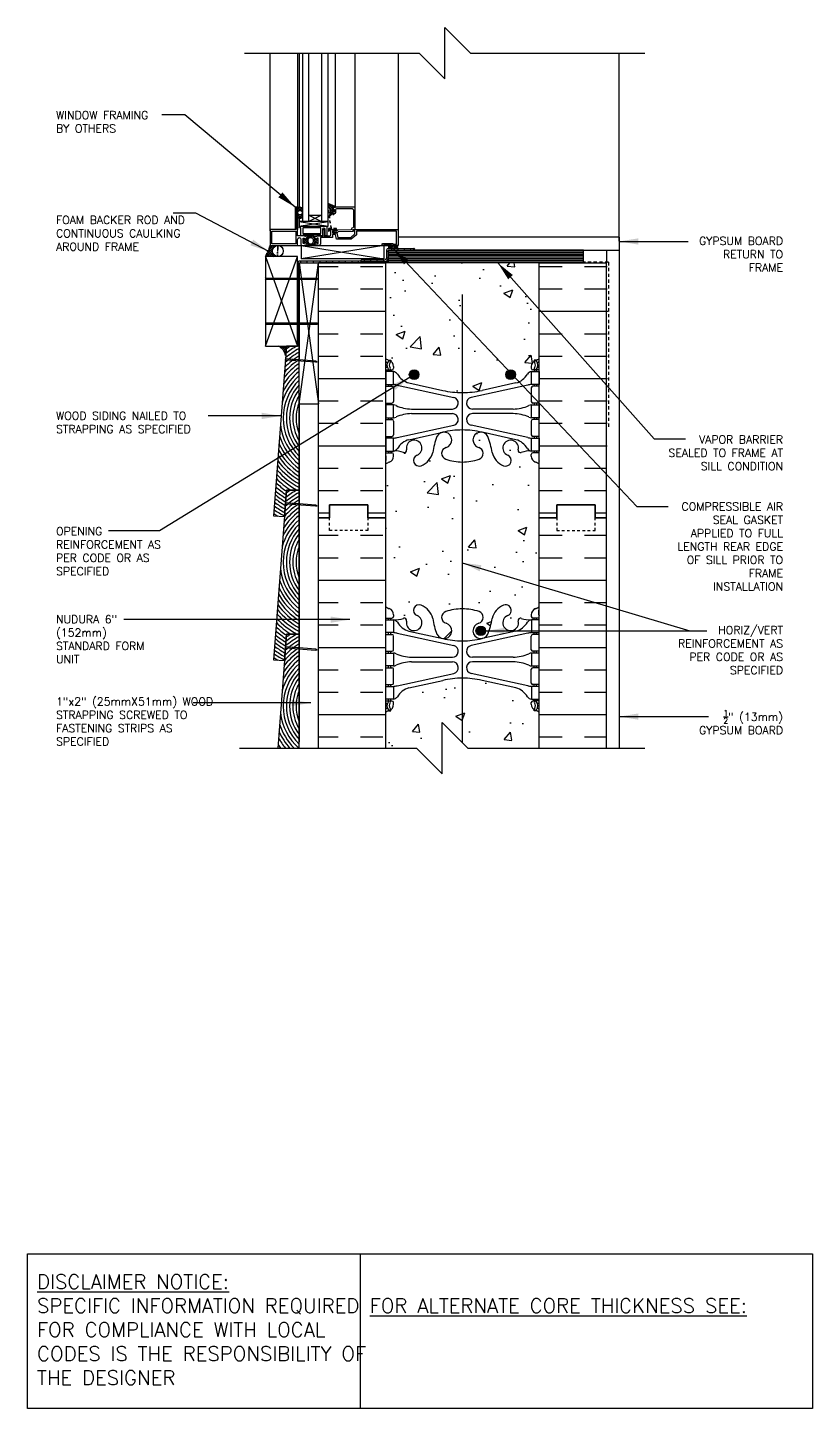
# Model space of a CAD drawing. Header units: inches. Extents: x 2813.3 to 2843.9, y 421.8 to 475.7.
import ezdxf

# ---------------------------------------------------------------- set-up
doc = ezdxf.new("R2010")
doc.units = ezdxf.units.IN
doc.header["$LTSCALE"] = 0.5
doc.header["$MEASUREMENT"] = 0
doc.linetypes.add('DASHED2', pattern=[0.375, 0.25, -0.125])
doc.linetypes.add('HIDDEN2', pattern=[0.1875, 0.125, -0.0625])
for name, color, linetype in [('HATCH', 12, 'CONTINUOUS'), ('LINE18', 9, 'CONTINUOUS'), ('line25', 2, 'CONTINUOUS'), ('LINE50', 5, 'CONTINUOUS'), ('LINE65', 3, 'CONTINUOUS'), ('LINE9', 9, 'CONTINUOUS'), ('TEXT', 4, 'CONTINUOUS'), ('Web_Edge', 9, 'CONTINUOUS')]:
    doc.layers.add(name, color=color, linetype=linetype)
doc.styles.add('DIM', font='romans.shx', dxfattribs={"width": 0.7})
doc.styles.get("Standard").update_dxf_attribs({"font": 'romans.shx'})
doc.dimstyles.new('ext_12', dxfattribs={"dimscale": 12, "dimtxt": 0.09375, "dimasz": 0.09375, "dimexe": 0.09375, "dimexo": 0.0625, "dimgap": 0.0625, "dimtad": 1, "dimdec": 1, "dimzin": 3, "dimdsep": 46, "dimlunit": 4, "dimtxsty": 'DIM', "dimcen": 0.09, "dimdle": 0.09375, "dimclrt": 4, "dimadec": 0, "dimazin": 0, "dimtfac": 1, "dimtdec": 1, "dimtmove": 2, "dimatfit": 3, "dimfxl": 1, "dimfrac": 2, "dimtolj": 1, "dimtzin": 0, "dimarcsym": 0})

msp = doc.modelspace()

# ---------------------------------------------------------------- hatches: boundary and pattern name
at = {"layer": 'HATCH'}
h = msp.add_hatch(dxfattribs=at)
h.set_pattern_fill('ANSI37', color=256, scale=0.5, style=0)
h.set_pattern_definition([(45, (103.339066, -55.872393), (-0.0441941738, 0.0441941738), []), (135, (103.339066, -55.872393), (-0.0441941738, -0.0441941738), [])])
h.paths.add_polyline_path([(2823.982, 468.351), (2823.982, 468.598, 0.973119), (2823.792, 468.603), (2823.792, 468.351, 1.00028)])
h.paths.add_polyline_path([(2823.8, 468.475, -1), (2823.975, 468.475, -1)], flags=16)
h.paths.add_polyline_path([(2825.153, 468.693), (2825.278, 468.693, 0.392741), (2825.258, 468.719), (2824.982, 468.83), (2824.982, 468.725, -0.314564), (2825.036, 468.382), (2825.04, 468.355), (2825.067, 468.355, 0.149443), (2825.169, 468.474), (2825.169, 468.475, -0.192913), (2825.177, 468.496, 0.089226), (2825.192, 468.59), (2825.173, 468.593, -0.315299), (2825.17, 468.595)])
h.paths.add_polyline_path([(2824.515, 467.314, -0.772598), (2824.54, 467.299, 0.343149), (2824.545, 467.288), (2824.561, 467.279, 0.131652), (2824.565, 467.277), (2824.584, 467.277, 0.414214), (2824.592, 467.285), (2824.592, 467.474, 0.414214), (2824.584, 467.482), (2824.565, 467.482, 0.131652), (2824.561, 467.481), (2824.545, 467.472, 0.343149), (2824.54, 467.461, -0.772598), (2824.515, 467.446), (2824.408, 467.553), (2824.201, 467.553), (2824.094, 467.446, -0.772598), (2824.069, 467.461, 0.343149), (2824.064, 467.472), (2824.048, 467.481, 0.131652), (2824.044, 467.482), (2824.025, 467.482, 0.414214), (2824.017, 467.474), (2824.017, 467.285, 0.414214), (2824.025, 467.277), (2824.044, 467.277, 0.131652), (2824.048, 467.279), (2824.064, 467.288, 0.343149), (2824.069, 467.299, -0.772598), (2824.094, 467.314), (2824.201, 467.207), (2824.408, 467.207)])
h.paths.add_polyline_path([(2824.332, 467.495), (2824.277, 467.495, 0.323848), (2824.22, 467.454, 0.326502), (2824.22, 467.306, 0.323848), (2824.277, 467.265), (2824.332, 467.265, 0.323848), (2824.389, 467.306, 0.326502), (2824.389, 467.454, 0.323848)], flags=16)
h = msp.add_hatch(dxfattribs=at)
h.set_pattern_fill('ANSI37', color=256, scale=0.5, style=0)
h.set_pattern_definition([(45, (-0.96067, 0), (-0.0441941738, 0.0441941738), []), (135, (-0.96067, 0), (-0.0441941738, -0.0441941738), [])])
edge = h.paths.add_edge_path()
edge.add_ellipse((2823.026, 466.98), major_axis=(0, 0.213), ratio=0.9889, start_angle=0, end_angle=174.43, ccw=False)
edge.add_line((2823.026, 467.192), (2822.727, 467.192))
edge.add_arc((2821.991, 467.261), 0.74, 318.207, 354.673, ccw=False)
edge.add_line((2822.542, 466.768), (2823.005, 466.768))
h = msp.add_hatch(color=7, dxfattribs=at)
h.dxf.hatch_style = 1
h.paths.add_polyline_path([(2827.708, 467.081), (2827.655, 467.081, -0.014269), (2827.652, 467.081), (2827.458, 467.081), (2827.458, 467.018), (2827.708, 467.018)])
h.paths.add_polyline_path([(2828.208, 467.081), (2827.958, 467.081), (2827.958, 467.018), (2828.208, 467.018)])
h.paths.add_polyline_path([(2826.656, 466.636), (2826.406, 466.636), (2826.406, 466.574), (2826.656, 466.574)])
h.paths.add_polyline_path([(2827.156, 466.636), (2826.906, 466.636), (2826.906, 466.574), (2827.156, 466.574)])
h.paths.add_polyline_path([(2827.331, 466.969), (2827.269, 466.969), (2827.269, 466.719), (2827.331, 466.719)])
h.paths.add_polyline_path([(2825.656, 466.581), (2825.406, 466.581), (2825.406, 466.518), (2825.656, 466.518)])
h.paths.add_polyline_path([(2826.156, 466.581), (2825.906, 466.581), (2825.906, 466.518), (2826.156, 466.518)])
h.paths.add_polyline_path([(2824.656, 466.581), (2824.406, 466.581), (2824.406, 466.518), (2824.605, 466.518), (2824.656, 466.518)])
h.paths.add_polyline_path([(2825.156, 466.581), (2824.906, 466.581), (2824.906, 466.518), (2825.156, 466.518)])
h.paths.add_polyline_path([(2824.156, 466.581), (2823.906, 466.581), (2823.906, 466.518), (2824.156, 466.518)])
h.paths.add_polyline_path([(2823.855, 465.877), (2823.792, 465.877), (2823.792, 465.627), (2823.855, 465.627)])
h.paths.add_polyline_path([(2823.855, 466.377), (2823.792, 466.377), (2823.792, 466.127), (2823.855, 466.127)])
h.paths.add_polyline_path([(2823.855, 464.377), (2823.792, 464.377), (2823.792, 464.159), (2823.855, 464.159)])
h.paths.add_polyline_path([(2823.855, 464.877), (2823.792, 464.877), (2823.792, 464.627), (2823.855, 464.627)])
h.paths.add_polyline_path([(2823.855, 465.377), (2823.792, 465.377), (2823.792, 465.127), (2823.855, 465.127)])
h.paths.add_polyline_path([(2823.792, 463.377), (2823.792, 463.301, 1), (2823.855, 463.301), (2823.855, 463.377)])
h.paths.add_polyline_path([(2823.855, 463.877), (2823.792, 463.877), (2823.792, 463.627), (2823.855, 463.627)])
h = msp.add_hatch(dxfattribs=at)
h.set_pattern_fill('ANSI37', color=256, scale=0.25)
h.set_pattern_definition([(45, (-1.408653, 0.055258), (-0.0220970869, 0.0220970869), []), (135, (-1.408653, 0.055258), (-0.0220970869, -0.0220970869), [])])
edge = h.paths.add_edge_path()
edge.add_line((2827.652, 467.192), (2827.399, 467.192))
edge.add_arc((2827.397, 467.137), 0.0558, 88.365, 271.635)
edge.add_line((2827.399, 467.081), (2827.652, 467.081))
edge.add_arc((2827.653, 467.137), 0.0558, 268.365, 451.635)
edge = h.paths.add_edge_path(flags=16)
edge.add_arc((2827.524, 467.136), 0.041, 0, 360)
h = msp.add_hatch(dxfattribs=at)
h.set_pattern_fill('INSUL', color=256, scale=7, style=0)
h.paths.add_polyline_path([(2827.23, 466.518), (2824.605, 466.518), (2824.605, 456.566), (2825.042, 456.566), (2825.042, 457.066), (2826.542, 457.066), (2826.542, 456.566), (2827.23, 456.566)])
h.paths.add_polyline_path([(2835.93, 466.542), (2833.23, 466.518), (2833.23, 456.566), (2833.917, 456.566), (2833.917, 457.066), (2835.417, 457.066), (2835.417, 456.566), (2835.855, 456.566)])
h = msp.add_hatch(dxfattribs=at)
h.set_pattern_fill('AR-CONC', color=256, scale=0.5)
h.set_pattern_definition([(50, (0, 0), (3.586301, -0.3137607), [0.375, -4.125]), (355, (0, 0), (-0.6937567, 3.7609607), [0.3, -3.3]), (100.45144, (0.299, -0.026), (2.8925442, 3.4472), [0.318701, -3.5057106]), (46.1842, (0, 1), (5.3362067, -0.8275964), [0.5625, -6.1875]), (96.63564, (0.4447, 0.931), (4.67331, 4.870593), [0.478052, -5.258569]), (351.18416, (0, 1), (4.67331, 4.870593), [0.45, -4.95]), (21, (0.5, 0.75), (2.9845353, -2.0130945), [0.375, -4.125]), (326, (0.5, 0.75), (1.2165767, 3.62575), [0.3, -3.3]), (71.45144, (0.7487, 0.5822), (4.201112, 1.6126558), [0.318701, -3.5057106]), (37.5, (0, 0), (0.0607993, 1.66446927), [0, -3.26, 0, -3.35, 0, -3.3125]), (7.5, (0, 0), (1.3153477, 1.9720586), [0, -1.91, 0, -3.185, 0, -1.2625]), (327.5, (-1.115, 0), (2.6691122, -0.11277436), [0, -1.25, 0, -3.9, 0, -5.175]), (317.5, (-1.615, 0), (2.9159308, 0.500525), [0, -1.625, 0, -2.59, 0, -3.675])])
h.paths.add_polyline_path([(2833.23, 448.962, 0.064398), (2833.12, 449.028), (2833.03, 449.028), (2833.03, 449.07, -0.249069), (2832.92, 449.277), (2832.92, 449.344, -0.414214), (2832.982, 449.407), (2833.03, 449.407), (2833.03, 449.477), (2832.925, 449.477, -0.188973), (2832.769, 449.572, 0.196323), (2832.32, 449.918), (2830.998, 450.209, 0.057795), (2830.23, 450.298, 0.057795), (2829.461, 450.209), (2828.14, 449.918, 0.196323), (2827.69, 449.572, -0.188973), (2827.535, 449.477), (2827.43, 449.477), (2827.43, 449.407), (2827.477, 449.407, -0.414214), (2827.54, 449.344), (2827.54, 449.277, -0.249069), (2827.43, 449.07), (2827.43, 449.028), (2827.34, 449.028, 0.064398), (2827.23, 448.962), (2827.23, 447.566), (2828.437, 447.566), (2829.437, 446.566), (2829.437, 448.566), (2830.437, 447.566), (2833.23, 447.566)])
h.paths.add_polyline_path([(2833.23, 458.655, 0.082415), (2833.086, 458.734, -0.317837), (2832.92, 458.969), (2832.92, 459.037, -0.414214), (2832.982, 459.099), (2833.03, 459.099), (2833.03, 459.169), (2832.925, 459.169, 0.10046), (2832.531, 459.112, -0.601435), (2832.411, 459.217, 2.182095), (2832.001, 459.004, -1), (2831.838, 458.596, -0.24438), (2831.389, 459.116, 0.053157), (2831.224, 459.73, 0.223253), (2831.023, 459.895), (2831.004, 459.9, 0.955472), (2830.865, 459.306, -0.735593), (2830.878, 458.848, -0.082755), (2830.23, 458.74, -0.082755), (2829.581, 458.848, -0.735593), (2829.594, 459.306, 0.955472), (2829.455, 459.9), (2829.436, 459.895, 0.223253), (2829.236, 459.73, 0.053157), (2829.07, 459.116, -0.24438), (2828.621, 458.596, -1), (2828.458, 459.004, 2.182095), (2828.048, 459.217, -0.601435), (2827.928, 459.112, 0.10046), (2827.535, 459.169), (2827.43, 459.169), (2827.43, 459.099), (2827.477, 459.099, -0.414214), (2827.54, 459.037), (2827.54, 458.969, -0.317837), (2827.373, 458.734, 0.082415), (2827.23, 458.655), (2827.23, 453.092, 0.082415), (2827.373, 453.013, -0.317837), (2827.54, 452.777), (2827.54, 452.709, -0.414214), (2827.477, 452.647), (2827.43, 452.647), (2827.43, 452.577), (2827.535, 452.577, 0.10046), (2827.928, 452.634, -0.601435), (2828.048, 452.529, 2.182095), (2828.458, 452.742, -1), (2828.621, 453.151, -0.24438), (2829.07, 452.63, 0.053157), (2829.236, 452.016, 0.223253), (2829.436, 451.851), (2829.455, 451.847, 0.955472), (2829.594, 452.44, -0.735593), (2829.581, 452.898, -0.082755), (2830.23, 453.006, -0.082755), (2830.878, 452.898, -0.735593), (2830.865, 452.44, 0.955472), (2831.004, 451.847), (2831.023, 451.851, 0.223253), (2831.224, 452.016, 0.053157), (2831.389, 452.63, -0.24438), (2831.838, 453.151, -1), (2832.001, 452.742, 2.182095), (2832.411, 452.529, -0.601435), (2832.531, 452.634, 0.10046), (2832.925, 452.577), (2833.03, 452.577), (2833.03, 452.647), (2832.982, 452.647, -0.414214), (2832.92, 452.709), (2832.92, 452.777, -0.317837), (2833.086, 453.013, 0.082415), (2833.23, 453.092)])
h.paths.add_polyline_path([(2833.23, 466.518), (2827.23, 466.518), (2827.23, 462.784, 0.064398), (2827.34, 462.718), (2827.43, 462.718), (2827.43, 462.676, -0.249069), (2827.54, 462.469), (2827.54, 462.402, -0.414214), (2827.477, 462.339), (2827.43, 462.339), (2827.43, 462.269), (2827.535, 462.269, -0.188973), (2827.69, 462.174, 0.196323), (2828.14, 461.828), (2829.461, 461.538, 0.057795), (2830.23, 461.449, 0.057795), (2830.998, 461.538), (2832.32, 461.828, 0.196323), (2832.769, 462.174, -0.188973), (2832.925, 462.269), (2833.03, 462.269), (2833.03, 462.339), (2832.982, 462.339, -0.414214), (2832.92, 462.402), (2832.92, 462.469, -0.249069), (2833.03, 462.676), (2833.03, 462.718), (2833.12, 462.718, 0.064398), (2833.23, 462.784)])
h = msp.add_hatch(dxfattribs=at)
h.set_pattern_fill('ANSI37', color=256, scale=0.5, style=0)
h.set_pattern_definition([(45, (0, 0.25), (-0.0441941738, 0.0441941738), []), (135, (0, 0.25), (-0.0441941738, -0.0441941738), [])])
h.paths.add_polyline_path([(2823.355, 463.268), (2823.042, 463.268, -0.236533), (2823.326, 462.895)])
h = msp.add_hatch(dxfattribs=at)
h.set_pattern_fill('INSUL', color=256, scale=7, style=0)
h.paths.add_polyline_path([(2827.23, 456.566), (2826.542, 456.566), (2826.542, 456.066), (2825.042, 456.066), (2825.042, 456.566), (2824.605, 456.566), (2824.605, 450.277), (2824.605, 447.566), (2827.23, 447.566), (2827.23, 450.277)])
h.paths.add_polyline_path([(2835.855, 456.566), (2835.417, 456.566), (2835.417, 456.066), (2833.917, 456.066), (2833.917, 456.566), (2833.23, 456.566), (2833.23, 450.277), (2833.23, 447.566), (2835.855, 447.566), (2835.855, 450.277)])
at = {"layer": 'LINE65'}
for points in [[(2828.532, 462.151, 1), (2828.157, 462.151, 1)], [(2832.302, 462.151, 1), (2831.927, 462.151, 1)], [(2831.136, 452.147, 1), (2830.761, 452.147, 1)]]:
    msp.add_hatch(color=256, dxfattribs=at).paths.add_polyline_path(points)

# ---------------------------------------------------------------- linework, layer by layer
at = {"layer": 'HATCH'}
for p, q in [((2823.792, 474.704), (2823.792, 467.817)), ((2823.857, 474.704), (2823.857, 468.688)), ((2825.278, 468.693), (2825.278, 474.704)), ((2826.041, 468.693), (2826.041, 474.704)), ((2827.727, 474.704), (2827.727, 467.817)), ((2836.355, 467.362), (2836.355, 474.704)), ((2823.857, 468.261), (2823.857, 467.911)), ((2823.857, 468.131), (2824.982, 467.944)), ((2823.857, 467.944), (2824.982, 468.131)), ((2824.432, 467.553), (2824.177, 467.553)), ((2823.928, 467.192), (2827.168, 466.668)), ((2827.168, 467.192), (2823.928, 466.668)), ((2834.956, 466.987), (2827.331, 466.987)), ((2822.542, 466.768), (2823.792, 463.268)), ((2822.542, 463.268), (2823.792, 466.768)), ((2823.855, 466.518), (2824.605, 461.018)), ((2823.855, 461.018), (2824.605, 466.518)), ((2834.956, 466.924), (2827.331, 466.924)), ((2834.956, 466.862), (2827.331, 466.862)), ((2834.956, 466.799), (2827.331, 466.799)), ((2834.956, 466.737), (2827.331, 466.737)), ((2834.956, 466.674), (2827.331, 466.674)), ((2834.956, 466.612), (2827.331, 466.612)), ((2834.956, 466.549), (2827.331, 466.549))]:
    msp.add_line(p, q, dxfattribs=at)
at = {"layer": 'HATCH', "color": 6, "linetype": 'DASHED2'}
for q in [(2826.367, 466.542), (2835.93, 460.099)]:
    msp.add_line((2835.93, 466.542), q, dxfattribs=at)
at = {"layer": 'HATCH', "flags": 128}
msp.add_lwpolyline([(2822.727, 467.768), (2822.727, 474.704)], dxfattribs=at)
at = {"layer": 'HATCH'}
for points in [[(2823.792, 468.603), (2823.792, 468.351, 1), (2823.982, 468.351), (2823.982, 468.598, 0.973119)], [(2825.153, 468.693), (2825.278, 468.693), (2825.278, 468.695, 0.36397), (2825.258, 468.719), (2824.982, 468.83), (2824.982, 468.725, -0.314564), (2825.036, 468.382), (2825.04, 468.355), (2825.067, 468.355, 0.264552), (2825.192, 468.59), (2825.173, 468.593, -0.315299), (2825.17, 468.595)], [(2824.385, 467.464, 0.273456), (2824.332, 467.495), (2824.277, 467.495, 0.273456), (2824.224, 467.464), (2824.211, 467.44, 0.256981), (2824.211, 467.32), (2824.224, 467.296, 0.273456), (2824.277, 467.265), (2824.332, 467.265, 0.273456), (2824.385, 467.296), (2824.398, 467.32, 0.256981), (2824.398, 467.44)]]:
    msp.add_lwpolyline(points, format="xyb", close=True, dxfattribs=at)
msp.add_circle((2823.887, 468.475), 0.0875, dxfattribs=at)
for centre, radius, start, end in [((2821.991, 467.261), 0.74, 318.207, 354.673), ((2825.315, 460.456), 3.208, 118.7595, 128.1673), ((2825.315, 460.456), 3.333, 122.4594, 126.2292), ((2825.315, 460.456), 2.708, 122.6388, 138.8202), ((2825.315, 460.456), 2.833, 121.0339, 135.5701), ((2825.315, 460.456), 2.958, 119.5881, 132.7762), ((2825.315, 460.456), 3.083, 118.2776, 130.3325), ((2825.315, 460.456), 2.208, 131.4114, 164.5616), ((2825.315, 460.456), 2.333, 128.7574, 153.9093), ((2825.315, 460.456), 2.458, 126.455, 147.4992), ((2825.315, 460.456), 2.583, 124.4328, 142.6953), ((2825.315, 460.456), 2.083, 134.5193, 225.4807), ((2825.315, 460.456), 1.958, 138.237, 221.763), ((2825.315, 460.456), 1.833, 142.8224, 217.1776), ((2825.315, 460.456), 1.708, 148.7673, 211.2327), ((2825.315, 460.456), 1.583, 157.3059, 202.6941), ((2825.315, 460.456), 2.208, 186.8064, 228.5886), ((2825.315, 460.456), 2.458, 203.8687, 233.545), ((2825.315, 460.456), 2.333, 197.4586, 231.2426), ((2825.315, 460.456), 2.708, 212.5478, 237.3612), ((2825.315, 460.456), 2.583, 208.6727, 235.5672), ((2825.315, 460.456), 3.083, 221.0354, 241.7224), ((2825.315, 460.456), 2.958, 218.5917, 240.4119), ((2825.315, 460.456), 2.833, 215.7978, 238.9661), ((2825.315, 460.456), 3.458, 226.8878, 235.4096), ((2825.315, 460.456), 3.333, 225.1388, 237.5406), ((2825.315, 460.456), 3.208, 223.2007, 241.2405), ((2825.315, 460.456), 3.958, 232.4947, 239.5508), ((2825.315, 460.456), 3.833, 231.2638, 238.6305), ((2825.315, 460.456), 3.708, 229.9296, 237.6397), ((2825.315, 460.456), 3.583, 228.4771, 236.5696), ((2825.315, 454.831), 2.833, 121.0339, 135.5701), ((2825.315, 454.831), 2.958, 119.5881, 132.7762), ((2825.315, 454.831), 3.083, 118.2776, 130.3325), ((2825.315, 454.831), 3.208, 118.7595, 128.1673), ((2825.315, 454.831), 3.333, 122.4594, 126.2292), ((2825.315, 460.456), 4.458, 236.605, 239.0987), ((2825.315, 460.456), 4.333, 235.6817, 241.9593), ((2825.315, 460.456), 4.208, 234.6941, 241.2092), ((2825.315, 460.456), 4.083, 233.6347, 240.4119), ((2825.315, 454.831), 2.458, 126.455, 147.4992), ((2825.315, 454.831), 2.583, 124.4328, 142.6953), ((2825.315, 454.831), 2.708, 122.6388, 138.8202), ((2825.315, 454.831), 2.208, 131.4114, 164.5616), ((2825.315, 454.831), 2.333, 128.7574, 153.9093), ((2825.315, 454.831), 2.083, 134.5193, 225.4807), ((2825.315, 454.831), 1.958, 138.237, 221.763), ((2825.315, 454.831), 1.833, 142.8224, 217.1776), ((2825.315, 454.831), 1.708, 148.7673, 211.2327), ((2825.315, 454.831), 1.583, 157.3059, 202.6941), ((2825.315, 454.831), 2.208, 186.8064, 228.5886), ((2825.315, 454.831), 2.333, 197.4586, 231.2426), ((2825.315, 454.831), 2.583, 208.6727, 235.5672), ((2825.315, 454.831), 2.458, 203.8687, 233.545), ((2825.315, 454.831), 2.958, 218.5917, 240.4119), ((2825.315, 454.831), 2.833, 215.7978, 238.9661), ((2825.315, 454.831), 2.708, 212.5478, 237.3612), ((2825.315, 454.831), 3.333, 225.1388, 237.5406), ((2825.315, 454.831), 3.208, 223.2007, 241.2405), ((2825.315, 454.831), 3.083, 221.0354, 241.7224), ((2825.315, 454.831), 3.708, 229.9296, 237.6397), ((2825.315, 454.831), 3.583, 228.4771, 236.5696), ((2825.315, 454.831), 3.458, 226.8878, 235.4096), ((2825.315, 449.206), 3.083, 118.2776, 130.3325), ((2825.315, 449.206), 3.208, 118.7595, 128.1673), ((2825.315, 449.206), 3.333, 122.4594, 126.2292), ((2825.315, 454.831), 4.208, 234.6941, 241.2092), ((2825.315, 454.831), 4.083, 233.6347, 240.4119), ((2825.315, 454.831), 3.958, 232.4947, 239.5508), ((2825.315, 454.831), 3.833, 231.2638, 238.6305), ((2825.315, 449.206), 2.583, 124.4328, 142.6953), ((2825.315, 449.206), 2.708, 122.6388, 138.8202), ((2825.315, 449.206), 2.833, 121.0339, 135.5701), ((2825.315, 449.206), 2.958, 119.5881, 132.7762), ((2825.315, 454.831), 4.458, 236.605, 239.0987), ((2825.315, 454.831), 4.333, 235.6817, 241.9593), ((2825.315, 449.206), 2.208, 131.4114, 164.5616), ((2825.315, 449.206), 2.333, 128.7574, 153.9093), ((2825.315, 449.206), 2.458, 126.455, 147.4992), ((2825.315, 449.206), 2.083, 134.5193, 225.4807), ((2825.315, 449.206), 1.958, 138.237, 221.763), ((2825.315, 449.206), 1.833, 142.8224, 217.1776), ((2825.315, 449.206), 1.708, 148.7673, 211.2327), ((2825.315, 449.206), 1.583, 157.3059, 202.6941), ((2825.315, 449.206), 2.208, 186.8064, 227.9677), ((2825.315, 449.206), 2.458, 203.8687, 221.8535), ((2825.315, 449.206), 2.333, 197.4586, 224.6661), ((2825.315, 448.928), 2.583, 207.8106, 211.8266), ((2825.315, 449.206), 2.583, 208.6727, 219.4157)]:
    msp.add_arc(centre, radius, start, end, dxfattribs=at)
at = {"layer": 'LINE18'}
for p, q in [((2823.982, 474.704), (2823.982, 468.131)), ((2824.982, 468.131), (2824.982, 474.704)), ((2823.698, 468.692), (2823.698, 467.817)), ((2823.792, 468.692), (2823.698, 468.692)), ((2823.698, 467.817), (2822.742, 467.817))]:
    msp.add_line(p, q, dxfattribs=at)
for points in [[(2824.025, 467.277, -0.414214), (2824.017, 467.285), (2824.017, 467.474, -0.414214), (2824.025, 467.482), (2824.044, 467.482, -0.131652), (2824.048, 467.481), (2824.064, 467.472, -0.343149), (2824.069, 467.461, 0.772598), (2824.094, 467.446), (2824.184, 467.536, 0.713293), (2824.176, 467.553), (2824.099, 467.544), (2824.014, 467.567, 0.065543), (2824.008, 467.567), (2823.792, 467.567), (2823.792, 468.202), (2823.772, 468.222), (2823.792, 468.242), (2823.772, 468.262), (2823.792, 468.282), (2823.772, 468.302), (2823.792, 468.322), (2823.772, 468.342), (2823.792, 468.362), (2823.772, 468.382), (2823.792, 468.402), (2823.772, 468.422), (2823.792, 468.442), (2823.772, 468.462), (2823.792, 468.482), (2823.772, 468.502), (2823.792, 468.522), (2823.772, 468.542), (2823.792, 468.562), (2823.772, 468.582), (2823.792, 468.602), (2823.772, 468.622), (2823.792, 468.642), (2823.792, 468.692), (2823.727, 468.692), (2823.727, 467.817), (2822.727, 467.817), (2822.727, 467.192), (2823.792, 467.192), (2823.792, 467.434, -1), (2823.927, 467.434), (2823.927, 467.25, 0.414214), (2823.985, 467.192), (2824.008, 467.192, 0.065543), (2824.014, 467.193), (2824.099, 467.216), (2824.176, 467.207, 0.713293), (2824.184, 467.224), (2824.094, 467.314, 0.772598), (2824.069, 467.299, -0.343149), (2824.064, 467.288), (2824.048, 467.279, -0.131652), (2824.044, 467.277)], [(2825.219, 468.44, -0.414214), (2825.234, 468.455), (2825.266, 468.455, 0.414214), (2825.281, 468.47), (2825.281, 468.58, -0.418403), (2825.344, 468.642), (2825.921, 468.634, -0.413933), (2825.98, 468.573), (2825.971, 467.902, -0.407793), (2825.956, 467.887, 0.413876), (2825.887, 467.817, -0.412234), (2825.872, 467.802), (2825.354, 467.794, 0.339454), (2825.34, 467.783), (2825.331, 467.749), (2825.224, 467.747), (2825.224, 467.752, 1), (2825.194, 467.752), (2825.194, 467.746, 0.372719), (2825.22, 467.717), (2825.24, 467.714), (2825.326, 467.703, 0.380036), (2825.381, 467.74), (2825.382, 467.745), (2825.95, 467.753, 0.457705), (2825.965, 467.77), (2825.957, 467.817), (2826.041, 467.817), (2826.041, 468.693), (2825.221, 468.693, 0.267949), (2825.208, 468.685), (2825.171, 468.621, 0.57735), (2825.184, 468.599), (2825.231, 468.599), (2825.231, 468.505), (2825.199, 468.505, 0.414214), (2825.169, 468.475), (2825.169, 468.421, 0.414214), (2825.184, 468.406), (2825.204, 468.406, 0.414214), (2825.219, 468.421)], [(2824.868, 467.577), (2824.868, 467.817, 1), (2824.768, 467.817), (2824.768, 467.577, -0.414214), (2824.758, 467.567), (2824.716, 467.567, -0.414214), (2824.706, 467.577), (2824.706, 467.588, 0.414214), (2824.696, 467.598), (2824.009, 467.598, 0.414214), (2823.999, 467.588), (2823.999, 467.577, -0.414214), (2823.989, 467.567), (2823.929, 467.567, -0.414214), (2823.919, 467.577), (2823.919, 467.882), (2823.888, 467.882, -1), (2823.888, 467.944), (2824.93, 467.944), (2824.93, 467.577, -0.414214), (2824.92, 467.567), (2824.878, 467.567, -0.414214)], [(2824.014, 467.882, 0.414214), (2823.999, 467.867), (2823.999, 467.675, 0.414214), (2824.014, 467.66), (2824.691, 467.66, 0.414214), (2824.706, 467.675), (2824.706, 467.867, 0.414214), (2824.691, 467.882)], [(2824.793, 467.585), (2824.793, 467.817), (2824.843, 467.817), (2824.843, 467.585), (2824.833, 467.567), (2825.029, 467.567, 0.414214), (2825.091, 467.629), (2825.091, 467.767), (2825.029, 467.767), (2825.029, 467.775, -0.325505), (2825.05, 467.804), (2825.091, 467.817), (2825.264, 467.817, -0.414214), (2825.279, 467.802), (2825.279, 467.782, -0.414214), (2825.264, 467.767), (2825.156, 467.767), (2825.156, 467.685), (2825.321, 467.685), (2825.368, 467.509), (2825.868, 467.509), (2826.029, 467.65), (2826.029, 467.752), (2825.977, 467.752, -0.36397), (2825.967, 467.761), (2825.959, 467.806, -0.466308), (2825.969, 467.817), (2827.727, 467.817), (2827.727, 467.192), (2827.472, 467.192, -0.414214), (2827.462, 467.202), (2827.462, 467.207, 0.414214), (2827.452, 467.217), (2827.167, 467.217, 0.414214), (2827.157, 467.207), (2827.157, 467.202, -0.424806), (2827.147, 467.192), (2827.112, 467.192, -0.424806), (2827.102, 467.202), (2827.102, 467.257, -0.414214), (2827.112, 467.267), (2827.507, 467.267, -0.414214), (2827.517, 467.257), (2827.517, 467.252, 0.414214), (2827.527, 467.242), (2827.662, 467.242), (2827.662, 467.752), (2826.094, 467.752), (2826.094, 467.618), (2825.89, 467.444), (2825.318, 467.444), (2825.271, 467.62), (2825.156, 467.62), (2825.156, 467.502), (2824.682, 467.502), (2824.682, 467.25, -0.414214), (2824.624, 467.192), (2824.601, 467.192, -0.065543), (2824.595, 467.193), (2824.51, 467.216), (2824.433, 467.207, -0.713293), (2824.425, 467.224), (2824.515, 467.314, -0.772598), (2824.54, 467.299, 0.343149), (2824.545, 467.288), (2824.561, 467.279, 0.131652), (2824.565, 467.277), (2824.584, 467.277, 0.414214), (2824.592, 467.285), (2824.592, 467.474, 0.414214), (2824.584, 467.482), (2824.565, 467.482, 0.131652), (2824.561, 467.481), (2824.545, 467.472, 0.343149), (2824.54, 467.461, -0.772598), (2824.515, 467.446), (2824.425, 467.536, -0.713293), (2824.433, 467.553), (2824.51, 467.544), (2824.595, 467.567, -0.065543), (2824.601, 467.567), (2824.803, 467.567)]]:
    msp.add_lwpolyline(points, format="xyb", close=True, dxfattribs=at)
for points in [[(2823.857, 467.944), (2824.982, 467.944), (2824.982, 468.131), (2823.857, 468.131)], [(2824.232, 468.131), (2824.232, 468.381), (2824.732, 468.381), (2824.732, 468.131)], [(2823.727, 467.752), (2823.727, 467.257), (2822.792, 467.257), (2822.792, 467.752)]]:
    msp.add_lwpolyline(points, close=True, dxfattribs=at)
at = {"layer": 'LINE18', "linetype": 'HIDDEN2'}
msp.add_lwpolyline([(2825.026, 467.832), (2825.281, 467.832, -0.414214), (2825.286, 467.827), (2825.286, 467.772, 1), (2825.311, 467.772), (2825.311, 467.845, 0.414214), (2825.299, 467.857), (2825.127, 467.857, -0.370632), (2825.114, 467.868), (2825.007, 468.571, 0.995096), (2824.989, 468.568), (2825.088, 467.872, -0.455835), (2825.075, 467.857), (2825.009, 467.857, 0.414214), (2824.996, 467.845), (2824.996, 467.772, 1), (2825.021, 467.772), (2825.021, 467.827, -0.414214)], format="xyb", close=True, dxfattribs=at)
at = {"layer": 'LINE18', "flags": 128}
msp.add_lwpolyline([(2823.577, 467.192), (2827.727, 467.192)], dxfattribs=at)
at = {"layer": 'line25', "color": 12}
for p, q in [((2824.232, 468.131), (2824.232, 474.704)), ((2824.732, 474.704), (2824.732, 468.131)), ((2824.232, 468.381), (2824.732, 468.131)), ((2824.732, 468.381), (2824.232, 468.131))]:
    msp.add_line(p, q, dxfattribs=at)
at = {"layer": 'line25'}
for p, q in [((2824.605, 466.518), (2827.23, 466.518)), ((2827.23, 466.518), (2824.855, 466.518)), ((2827.23, 466.518), (2827.23, 450.277)), ((2833.23, 450.277), (2833.23, 466.518)), ((2833.23, 466.518), (2835.855, 466.518)), ((2827.23, 450.277), (2827.23, 447.566)), ((2833.23, 447.566), (2833.23, 450.277))]:
    msp.add_line(p, q, dxfattribs=at)
at = {"layer": 'line25', "color": 12}
msp.add_ellipse((2823.026, 466.98), major_axis=(0, 0.213), ratio=0.9889, start_param=-12.56637061435917, end_param=-6.283185307179586, dxfattribs=at)
at = {"layer": 'LINE50'}
for p, q in [((2824.605, 450.277), (2824.605, 466.518)), ((2835.855, 450.277), (2835.855, 466.518)), ((2826.542, 457.066), (2825.042, 457.066)), ((2825.042, 457.066), (2825.042, 456.566)), ((2825.042, 456.566), (2825.042, 457.066)), ((2825.042, 457.066), (2826.542, 457.066)), ((2826.542, 456.566), (2826.542, 457.066)), ((2826.542, 457.066), (2826.542, 456.566)), ((2833.917, 456.566), (2833.917, 457.066)), ((2833.917, 457.066), (2835.417, 457.066)), ((2835.417, 457.066), (2833.917, 457.066)), ((2833.917, 457.066), (2833.917, 456.566)), ((2835.417, 457.066), (2835.417, 456.566)), ((2835.417, 456.566), (2835.417, 457.066)), ((2825.042, 456.566), (2824.605, 456.566)), ((2824.605, 456.566), (2825.042, 456.566)), ((2827.23, 456.566), (2826.542, 456.566)), ((2826.542, 456.566), (2827.23, 456.566)), ((2833.23, 456.566), (2833.917, 456.566)), ((2833.917, 456.566), (2833.23, 456.566)), ((2835.417, 456.566), (2835.855, 456.566)), ((2835.855, 456.566), (2835.417, 456.566)), ((2824.605, 447.566), (2824.605, 450.277)), ((2835.855, 447.566), (2835.855, 450.277))]:
    msp.add_line(p, q, dxfattribs=at)
at = {"layer": 'LINE65'}
msp.add_line((2830.223, 465.277), (2830.223, 447.779), dxfattribs=at)
for centre in [(2828.345, 462.151), (2832.115, 462.151), (2830.948, 452.147)]:
    msp.add_circle(centre, 0.188, dxfattribs=at)
at = {"layer": 'LINE9'}
for p, q in [((2829.541, 473.704), (2829.541, 475.704)), ((2829.541, 475.704), (2830.541, 474.704)), ((2821.727, 474.704), (2828.541, 474.704)), ((2829.541, 473.704), (2828.541, 474.704)), ((2830.541, 474.704), (2837.355, 474.704)), ((2836.355, 467.518), (2827.727, 467.518)), ((2836.355, 467.518), (2836.355, 447.566)), ((2823.928, 467.192), (2823.928, 466.668)), ((2827.168, 467.192), (2827.168, 466.668)), ((2827.269, 467.018), (2827.269, 466.699)), ((2827.269, 466.969), (2827.331, 466.969)), ((2827.331, 467.081), (2828.331, 467.081)), ((2827.331, 467.018), (2827.331, 466.518)), ((2827.331, 467.018), (2828.331, 467.018)), ((2827.652, 467.081), (2827.399, 467.081)), ((2827.458, 467.081), (2827.458, 467.018)), ((2827.708, 467.081), (2827.708, 467.018)), ((2827.958, 467.081), (2827.958, 467.018)), ((2828.208, 467.081), (2828.208, 467.018)), ((2834.956, 467.018), (2828.292, 467.018)), ((2834.956, 466.518), (2834.956, 467.018)), ((2834.956, 467.018), (2836.355, 467.018)), ((2835.855, 467.018), (2835.855, 466.518)), ((2823.792, 466.518), (2823.792, 463.3)), ((2826.234, 466.581), (2823.855, 466.581)), ((2823.855, 466.518), (2823.855, 462.768)), ((2823.855, 466.518), (2824.605, 466.518)), ((2823.855, 461.018), (2823.855, 466.518)), ((2823.906, 466.581), (2823.906, 466.518)), ((2827.168, 466.668), (2823.928, 466.668)), ((2824.156, 466.581), (2824.156, 466.518)), ((2824.406, 466.581), (2824.406, 466.518)), ((2826.224, 466.518), (2824.605, 466.518)), ((2824.605, 461.018), (2824.605, 466.518)), ((2824.656, 466.581), (2824.656, 466.518)), ((2824.906, 466.581), (2824.906, 466.518)), ((2825.156, 466.581), (2825.156, 466.518)), ((2825.406, 466.581), (2825.406, 466.518)), ((2825.656, 466.581), (2825.656, 466.518)), ((2825.906, 466.581), (2825.906, 466.518)), ((2826.156, 466.581), (2826.156, 466.518)), ((2826.307, 466.574), (2827.206, 466.574)), ((2826.318, 466.636), (2827.206, 466.636)), ((2826.406, 466.574), (2826.406, 466.636)), ((2826.656, 466.574), (2826.656, 466.636)), ((2826.906, 466.574), (2826.906, 466.636)), ((2827.156, 466.574), (2827.156, 466.636)), ((2833.23, 466.518), (2827.23, 466.518)), ((2827.269, 466.719), (2827.331, 466.719)), ((2823.792, 466.377), (2823.855, 466.377)), ((2823.792, 466.127), (2823.855, 466.127)), ((2823.792, 465.877), (2823.855, 465.877)), ((2823.792, 465.627), (2823.855, 465.627)), ((2823.792, 465.377), (2823.855, 465.377)), ((2823.792, 465.127), (2823.855, 465.127)), ((2823.792, 464.877), (2823.855, 464.877)), ((2823.792, 464.627), (2823.855, 464.627)), ((2823.792, 464.377), (2823.855, 464.377)), ((2823.792, 464.127), (2823.855, 464.127)), ((2823.792, 463.877), (2823.855, 463.877)), ((2823.792, 463.627), (2823.855, 463.627)), ((2823.792, 463.377), (2823.855, 463.377)), ((2823.855, 461.268), (2823.855, 447.816)), ((2823.855, 461.018), (2824.605, 461.018)), ((2823.355, 452.018), (2823.019, 447.566)), ((2823.855, 452.018), (2823.355, 452.018)), ((2823.855, 447.566), (2823.855, 452.018)), ((2829.437, 446.566), (2829.437, 448.566)), ((2829.437, 448.566), (2830.437, 447.566)), ((2821.519, 447.566), (2828.437, 447.566)), ((2829.437, 446.566), (2828.437, 447.566)), ((2830.437, 447.566), (2837.355, 447.566))]:
    msp.add_line(p, q, dxfattribs=at)
at = {"layer": 'LINE9', "linetype": 'DASHED2', "ltscale": 0.15}
for p, q in [((2825.042, 456.066), (2825.042, 456.566)), ((2826.542, 456.566), (2826.542, 456.066)), ((2833.917, 456.566), (2833.917, 456.066)), ((2835.417, 456.066), (2835.417, 456.566)), ((2826.542, 456.066), (2825.042, 456.066)), ((2833.917, 456.066), (2835.417, 456.066))]:
    msp.add_line(p, q, dxfattribs=at)
at = {"layer": 'LINE9'}
for points in [[(2823.792, 466.768), (2822.542, 466.768), (2822.542, 463.268), (2823.792, 463.268), (2823.792, 466.768)], [(2822.542, 465.94), (2822.542, 465.846), (2822.573, 465.878), (2824.558, 465.878), (2824.62, 465.893), (2824.558, 465.909), (2822.573, 465.909), (2822.542, 465.94)], [(2822.542, 464.19), (2822.542, 464.096), (2822.573, 464.128), (2824.558, 464.128), (2824.62, 464.143), (2824.558, 464.159), (2822.573, 464.159), (2822.542, 464.19)], [(2823.855, 463.268), (2823.355, 463.268), (2822.855, 456.643), (2823.277, 456.611), (2823.355, 457.643), (2823.855, 457.643), (2823.855, 463.268)], [(2823.319, 462.799), (2823.312, 462.706), (2823.346, 462.734), (2824.499, 462.647), (2824.562, 462.658), (2824.501, 462.678), (2823.348, 462.766), (2823.319, 462.799)], [(2823.855, 457.643), (2823.355, 457.643), (2822.855, 451.018), (2823.277, 450.986), (2823.355, 452.018), (2823.855, 452.018), (2823.855, 457.643)], [(2823.319, 457.174), (2823.312, 457.081), (2823.346, 457.109), (2824.499, 457.022), (2824.562, 457.033), (2824.501, 457.053), (2823.348, 457.141), (2823.319, 457.174)], [(2823.319, 451.549), (2823.312, 451.456), (2823.346, 451.484), (2824.499, 451.397), (2824.562, 451.408), (2824.501, 451.428), (2823.348, 451.516), (2823.319, 451.549)]]:
    msp.add_lwpolyline(points, dxfattribs=at)
msp.add_circle((2827.524, 467.136), 0.041, dxfattribs=at)
for centre, radius, start, end in [((2827.331, 467.018), 0.0625, 90, 180), ((2827.397, 467.137), 0.0558, 88.365, 271.635), ((2827.653, 467.137), 0.0558, 268.365, 91.635), ((2828.335, 467.049), 0.0315, 263.3042, 96.6958), ((2823.855, 466.518), 0.0625, 90, 180), ((2826.224, 466.596), 0.0781, 270, 340.088), ((2826.234, 466.596), 0.0156, 270, 310.5853), ((2826.318, 466.558), 0.0781, 90, 160.088), ((2826.234, 466.596), 0.0156, 359.9999999987494, 0), ((2826.307, 466.558), 0.0156, 90, 130.5853), ((2827.206, 466.699), 0.0625, 270, 0), ((2827.206, 466.699), 0.125, 270, 0), ((2822.812, 462.798), 0.523, 10.7212, 63.9524), ((2823.823, 463.301), 0.0313, 179.7752, 0.2248)]:
    msp.add_arc(centre, radius, start, end, dxfattribs=at)
at = {"layer": 'TEXT'}
msp.add_lwpolyline([(2813.252, 427.82), (2826.235, 427.82), (2826.235, 421.782), (2813.252, 421.782)], close=True, dxfattribs=at)
msp.add_lwpolyline([(2826.235, 427.82), (2843.896, 427.82), (2843.896, 421.782), (2826.235, 421.782)], dxfattribs=at)
at = {"layer": 'Web_Edge'}
for p, q in [((2827.34, 462.718), (2827.43, 462.718)), ((2827.43, 462.718), (2827.43, 462.676)), ((2833.12, 462.718), (2833.03, 462.718)), ((2833.03, 462.718), (2833.03, 462.676)), ((2827.23, 462.439), (2827.271, 462.439)), ((2827.23, 462.339), (2827.477, 462.339)), ((2827.34, 462.339), (2827.34, 462.269)), ((2827.43, 462.339), (2827.43, 462.269)), ((2827.54, 462.469), (2827.54, 462.402)), ((2832.92, 462.469), (2832.92, 462.402)), ((2833.23, 462.339), (2832.982, 462.339)), ((2833.03, 462.339), (2833.03, 462.269)), ((2833.12, 462.339), (2833.12, 462.269)), ((2833.23, 462.439), (2833.188, 462.439)), ((2827.23, 461.699), (2827.477, 461.699)), ((2827.34, 461.769), (2827.34, 461.699)), ((2827.43, 461.769), (2827.43, 461.699)), ((2827.54, 461.637), (2827.54, 461.102)), ((2827.679, 461.746), (2829.89, 461.264)), ((2828.14, 461.828), (2829.461, 461.538)), ((2832.781, 461.746), (2830.569, 461.264)), ((2832.32, 461.828), (2830.998, 461.538)), ((2832.92, 461.637), (2832.92, 461.102)), ((2833.23, 461.699), (2832.982, 461.699)), ((2833.03, 461.769), (2833.03, 461.699)), ((2833.12, 461.769), (2833.12, 461.699)), ((2827.23, 461.039), (2827.477, 461.039)), ((2827.34, 461.039), (2827.34, 460.969)), ((2827.43, 461.039), (2827.43, 460.969)), ((2833.23, 461.039), (2832.982, 461.039)), ((2833.03, 461.039), (2833.03, 460.969)), ((2833.12, 461.039), (2833.12, 460.969)), ((2828.244, 460.809), (2829.84, 460.809)), ((2828.244, 460.629), (2829.84, 460.629)), ((2832.215, 460.809), (2830.619, 460.809)), ((2832.215, 460.629), (2830.619, 460.629)), ((2827.23, 460.399), (2827.477, 460.399)), ((2827.34, 460.469), (2827.34, 460.399)), ((2827.43, 460.469), (2827.43, 460.399)), ((2827.54, 460.337), (2827.54, 459.802)), ((2827.679, 459.693), (2829.89, 460.175)), ((2832.781, 459.693), (2830.569, 460.175)), ((2832.92, 460.337), (2832.92, 459.802)), ((2833.23, 460.399), (2832.982, 460.399)), ((2833.03, 460.469), (2833.03, 460.399)), ((2833.12, 460.469), (2833.12, 460.399)), ((2827.23, 459.739), (2827.477, 459.739)), ((2827.34, 459.739), (2827.34, 459.669)), ((2827.43, 459.739), (2827.43, 459.669)), ((2828.14, 459.61), (2829.461, 459.901)), ((2832.32, 459.61), (2830.998, 459.901)), ((2833.23, 459.739), (2832.982, 459.739)), ((2833.03, 459.739), (2833.03, 459.669)), ((2833.12, 459.739), (2833.12, 459.669)), ((2827.23, 459.099), (2827.477, 459.099)), ((2827.24, 458.979), (2827.24, 458.793)), ((2827.34, 459.169), (2827.34, 459.099)), ((2827.43, 459.169), (2827.43, 459.099)), ((2827.54, 458.969), (2827.54, 459.037)), ((2832.92, 458.969), (2832.92, 459.037)), ((2833.23, 459.099), (2832.982, 459.099)), ((2833.03, 459.169), (2833.03, 459.099)), ((2833.12, 459.169), (2833.12, 459.099)), ((2833.22, 458.979), (2833.22, 458.793)), ((2827.24, 452.767), (2827.24, 452.953)), ((2833.22, 452.767), (2833.22, 452.953)), ((2827.23, 452.647), (2827.477, 452.647)), ((2827.34, 452.577), (2827.34, 452.647)), ((2827.43, 452.577), (2827.43, 452.647)), ((2827.54, 452.777), (2827.54, 452.709)), ((2832.92, 452.777), (2832.92, 452.709)), ((2833.23, 452.647), (2832.982, 452.647)), ((2833.03, 452.577), (2833.03, 452.647)), ((2833.12, 452.577), (2833.12, 452.647)), ((2827.23, 452.007), (2827.477, 452.007)), ((2827.34, 452.007), (2827.34, 452.077)), ((2827.43, 452.007), (2827.43, 452.077)), ((2827.54, 451.409), (2827.54, 451.944)), ((2827.679, 452.053), (2829.89, 451.572)), ((2828.14, 452.136), (2829.461, 451.845)), ((2832.781, 452.053), (2830.569, 451.572)), ((2832.32, 452.136), (2830.998, 451.845)), ((2832.92, 451.409), (2832.92, 451.944)), ((2833.23, 452.007), (2832.982, 452.007)), ((2833.03, 452.007), (2833.03, 452.077)), ((2833.12, 452.007), (2833.12, 452.077)), ((2827.23, 451.347), (2827.477, 451.347)), ((2827.34, 451.277), (2827.34, 451.347)), ((2827.43, 451.277), (2827.43, 451.347)), ((2833.23, 451.347), (2832.982, 451.347)), ((2833.03, 451.277), (2833.03, 451.347)), ((2833.12, 451.277), (2833.12, 451.347)), ((2828.244, 451.117), (2829.84, 451.117)), ((2828.244, 450.937), (2829.84, 450.937)), ((2832.215, 451.117), (2830.619, 451.117)), ((2832.215, 450.937), (2830.619, 450.937)), ((2827.23, 450.707), (2827.477, 450.707)), ((2827.34, 450.707), (2827.34, 450.777)), ((2827.43, 450.707), (2827.43, 450.777)), ((2827.54, 450.109), (2827.54, 450.644)), ((2827.679, 450.001), (2829.89, 450.482)), ((2832.781, 450.001), (2830.569, 450.482)), ((2832.92, 450.109), (2832.92, 450.644)), ((2833.23, 450.707), (2832.982, 450.707)), ((2833.03, 450.707), (2833.03, 450.777)), ((2833.12, 450.707), (2833.12, 450.777)), ((2827.23, 450.047), (2827.477, 450.047)), ((2827.34, 449.977), (2827.34, 450.047)), ((2827.43, 449.977), (2827.43, 450.047)), ((2828.14, 449.918), (2829.461, 450.209)), ((2832.32, 449.918), (2830.998, 450.209)), ((2833.23, 450.047), (2832.982, 450.047)), ((2833.03, 449.977), (2833.03, 450.047)), ((2833.12, 449.977), (2833.12, 450.047)), ((2827.23, 449.407), (2827.477, 449.407)), ((2827.23, 449.307), (2827.271, 449.307)), ((2827.34, 449.407), (2827.34, 449.477)), ((2827.43, 449.407), (2827.43, 449.477)), ((2827.54, 449.277), (2827.54, 449.344)), ((2832.92, 449.277), (2832.92, 449.344)), ((2833.23, 449.407), (2832.982, 449.407)), ((2833.03, 449.407), (2833.03, 449.477)), ((2833.12, 449.407), (2833.12, 449.477)), ((2833.23, 449.307), (2833.188, 449.307)), ((2827.34, 449.028), (2827.43, 449.028)), ((2827.43, 449.028), (2827.43, 449.07)), ((2833.03, 449.028), (2833.03, 449.07)), ((2833.12, 449.028), (2833.03, 449.028))]:
    msp.add_line(p, q, dxfattribs=at)
for points in [[(2827.235, 461.769), (2827.535, 461.769), (2827.535, 462.269), (2827.235, 462.269)], [(2833.225, 461.769), (2832.925, 461.769), (2832.925, 462.269), (2833.225, 462.269)], [(2827.235, 460.469), (2827.535, 460.469), (2827.535, 460.969), (2827.235, 460.969)], [(2833.225, 460.469), (2832.925, 460.469), (2832.925, 460.969), (2833.225, 460.969)], [(2827.235, 459.169), (2827.535, 459.169), (2827.535, 459.669), (2827.235, 459.669)], [(2833.225, 459.169), (2832.925, 459.169), (2832.925, 459.669), (2833.225, 459.669)], [(2827.235, 452.577), (2827.535, 452.577), (2827.535, 452.077), (2827.235, 452.077)], [(2833.225, 452.577), (2832.925, 452.577), (2832.925, 452.077), (2833.225, 452.077)], [(2827.235, 451.277), (2827.535, 451.277), (2827.535, 450.777), (2827.235, 450.777)], [(2833.225, 451.277), (2832.925, 451.277), (2832.925, 450.777), (2833.225, 450.777)], [(2827.235, 449.977), (2827.535, 449.977), (2827.535, 449.477), (2827.235, 449.477)], [(2833.225, 449.977), (2832.925, 449.977), (2832.925, 449.477), (2833.225, 449.477)]]:
    msp.add_lwpolyline(points, close=True, dxfattribs=at)
for centre, radius, start, end in [((2827.54, 463.176), 0.5, 231.6833, 250.5288), ((2827.54, 463.176), 0.6, 238.8907, 245.0748), ((2827.533, 462.524), 0.25, 140.1145, 222.4609), ((2827.376, 462.655), 0.045, 319.1879, 141.448), ((2827.29, 462.469), 0.25, 0, 70.5288), ((2833.17, 462.469), 0.25, 109.4712, 180), ((2833.084, 462.655), 0.045, 38.552, 220.8121), ((2832.92, 463.176), 0.5, 289.4712, 308.3167), ((2832.926, 462.524), 0.25, 317.5391, 39.8855), ((2832.92, 463.176), 0.6, 294.9252, 301.1093), ((2827.271, 462.459), 0.02, 270, 14.1541), ((2827.278, 462.614), 0.02, 340.7916, 65.0748), ((2827.382, 462.386), 0.045, 222.4609, 42.4609), ((2827.533, 462.524), 0.16, 140.0001, 222.4609), ((2827.477, 462.402), 0.0625, 270, 0), ((2827.492, 462.023), 0.25, 37.2777, 80.0823), ((2828.339, 462.551), 0.75, 210.155, 254.5838), ((2832.12, 462.551), 0.75, 285.4162, 329.845), ((2832.968, 462.023), 0.25, 99.9177, 142.7223), ((2832.982, 462.402), 0.0625, 180, 270), ((2833.077, 462.386), 0.045, 137.5391, 317.5391), ((2832.926, 462.524), 0.16, 317.5391, 39.9999), ((2833.181, 462.614), 0.02, 114.9252, 199.2084), ((2833.188, 462.459), 0.02, 165.8459, 270), ((2827.477, 461.637), 0.0625, 0, 90), ((2827.444, 460.773), 1, 76.4291, 84.7991), ((2833.015, 460.773), 1, 95.2009, 103.5709), ((2832.982, 461.637), 0.0625, 90, 180), ((2827.477, 461.102), 0.0625, 270, 0), ((2830.23, 464.805), 3.356, 256.7692, 270), ((2829.84, 461.039), 0.23, 270, 77.6055), ((2830.23, 464.805), 3.356, 270, 283.2308), ((2830.619, 461.039), 0.23, 102.3945, 270), ((2832.982, 461.102), 0.0625, 180, 270), ((2827.53, 460.751), 0.219, 60.4937, 88.92), ((2827.53, 460.688), 0.219, 271.08, 299.5063), ((2827.53, 460.688), 0.219, 271.08, 299.5063), ((2828.274, 462.409), 1.6, 246.5673, 268.9203), ((2828.274, 459.03), 1.6, 91.0797, 113.4327), ((2828.274, 459.03), 1.6, 91.0797, 113.4327), ((2829.84, 460.399), 0.23, 282.3945, 90), ((2830.619, 460.399), 0.23, 90, 257.6055), ((2832.185, 462.409), 1.6, 271.0797, 293.4327), ((2832.185, 459.03), 1.6, 66.5673, 88.9203), ((2832.185, 459.03), 1.6, 66.5673, 88.9203), ((2832.929, 460.751), 0.219, 91.08, 119.5063), ((2832.929, 460.688), 0.219, 240.4937, 268.92), ((2832.929, 460.688), 0.219, 240.4937, 268.92), ((2827.477, 460.337), 0.0625, 0, 90), ((2830.23, 456.634), 3.356, 90, 103.2308), ((2830.23, 456.634), 3.356, 76.7692, 90), ((2832.982, 460.337), 0.0625, 90, 180), ((2827.477, 459.802), 0.0625, 270, 0), ((2827.444, 460.665), 1, 275.2009, 283.5709), ((2828.339, 458.887), 0.75, 105.4162, 149.845), ((2828.345, 459.287), 0.305, 291.8037, 193.3205), ((2832.033, 458.646), 3, 158.8016, 170.9727), ((2829.511, 459.6), 0.305, 285.7253, 154.6218), ((2830.948, 459.6), 0.305, 25.3782, 254.2747), ((2828.427, 458.646), 3, 9.0273, 21.1984), ((2832.115, 459.287), 0.305, 346.6795, 248.1963), ((2832.12, 458.887), 0.75, 30.155, 74.5838), ((2833.015, 460.665), 1, 256.4291, 264.7991), ((2832.982, 459.802), 0.0625, 180, 270), ((2827.22, 458.979), 0.02, 0, 60.012), ((2827.29, 458.969), 0.25, 289.4712, 360), ((2827.477, 459.037), 0.0625, 360, 90), ((2827.492, 459.416), 0.25, 279.9177, 322.7223), ((2827.591, 458.171), 1, 70.0933, 93.2121), ((2827.96, 459.196), 0.09, 251.1349, 13.3205), ((2828.54, 458.8), 0.22, 111.8037, 291.8037), ((2828.345, 459.287), 0.745, 291.8037, 346.7348), ((2829.659, 459.075), 0.24, 105.7253, 251.077), ((2830.8, 459.075), 0.24, 288.923, 74.2747), ((2832.115, 459.287), 0.745, 193.2652, 248.1963), ((2831.92, 458.8), 0.22, 248.1963, 68.1963), ((2832.499, 459.196), 0.09, 166.6795, 288.8651), ((2832.869, 458.171), 1, 86.7879, 109.9067), ((2832.968, 459.416), 0.25, 217.2777, 260.0823), ((2832.982, 459.037), 0.0625, 90, 180), ((2833.17, 458.969), 0.25, 180, 250.5288), ((2833.24, 458.979), 0.02, 119.988, 180), ((2827.22, 458.793), 0.02, 301.073, 0), ((2827.54, 458.262), 0.6, 121.073, 121.1093), ((2827.54, 458.262), 0.5, 109.4712, 128.3167), ((2830.23, 460.74), 2, 251.077, 270), ((2830.23, 460.74), 2, 270, 288.923), ((2832.92, 458.262), 0.5, 51.6833, 70.5288), ((2833.24, 458.793), 0.02, 180, 238.927), ((2832.92, 458.262), 0.6, 58.8907, 58.927), ((2827.54, 453.484), 0.5, 231.6833, 250.5288), ((2827.54, 453.484), 0.6, 238.8907, 238.927), ((2827.22, 452.953), 0.02, 360, 58.927), ((2827.29, 452.777), 0.25, 0, 70.5288), ((2828.54, 452.946), 0.22, 68.1963, 248.1963), ((2828.345, 452.459), 0.745, 13.2652, 68.1963), ((2830.23, 451.006), 2, 90, 108.923), ((2830.23, 451.006), 2, 71.077, 90), ((2832.115, 452.459), 0.745, 111.8037, 166.7348), ((2831.92, 452.946), 0.22, 291.8037, 111.8037), ((2833.17, 452.777), 0.25, 109.4712, 180), ((2832.92, 453.484), 0.5, 289.4712, 308.3167), ((2833.24, 452.953), 0.02, 121.073, 180), ((2832.92, 453.484), 0.6, 301.073, 301.1093), ((2827.22, 452.767), 0.02, 299.988, 360), ((2827.477, 452.709), 0.0625, 270, 0), ((2827.591, 453.575), 1, 266.7879, 289.9067), ((2827.492, 452.331), 0.25, 37.2777, 80.0823), ((2828.339, 452.859), 0.75, 210.155, 254.5838), ((2827.96, 452.55), 0.09, 346.6795, 108.8651), ((2828.345, 452.459), 0.305, 166.6795, 68.1963), ((2832.033, 453.101), 3, 189.0273, 201.1984), ((2829.511, 452.147), 0.305, 205.3782, 74.2747), ((2829.659, 452.671), 0.24, 108.923, 254.2747), ((2830.948, 452.147), 0.305, 105.7253, 334.6218), ((2830.8, 452.671), 0.24, 285.7253, 71.077), ((2828.427, 453.101), 3, 338.8016, 350.9727), ((2832.115, 452.459), 0.305, 111.8037, 13.3205), ((2832.12, 452.859), 0.75, 285.4162, 329.845), ((2832.499, 452.55), 0.09, 71.1349, 193.3205), ((2832.869, 453.575), 1, 250.0933, 273.2121), ((2832.968, 452.331), 0.25, 99.9177, 142.7223), ((2832.982, 452.709), 0.0625, 180, 270), ((2833.24, 452.767), 0.02, 180, 240.012), ((2827.477, 451.944), 0.0625, 0, 90), ((2827.444, 451.081), 1, 76.4291, 84.7991), ((2833.015, 451.081), 1, 95.2009, 103.5709), ((2832.982, 451.944), 0.0625, 90, 180), ((2827.477, 451.409), 0.0625, 270, 0), ((2830.23, 455.112), 3.356, 256.7692, 270), ((2829.84, 451.347), 0.23, 270, 77.6055), ((2830.23, 455.112), 3.356, 270, 283.2308), ((2830.619, 451.347), 0.23, 102.3945, 270), ((2832.982, 451.409), 0.0625, 180, 270), ((2827.53, 451.058), 0.219, 60.4937, 88.92), ((2827.53, 451.058), 0.219, 60.4937, 88.92), ((2827.53, 450.996), 0.219, 271.08, 299.5063), ((2828.274, 452.717), 1.6, 246.5673, 268.9203), ((2828.274, 452.717), 1.6, 246.5673, 268.9203), ((2828.274, 449.337), 1.6, 91.0797, 113.4327), ((2829.84, 450.707), 0.23, 282.3945, 90), ((2830.619, 450.707), 0.23, 90, 257.6055), ((2832.185, 452.717), 1.6, 271.0797, 293.4327), ((2832.185, 452.717), 1.6, 271.0797, 293.4327), ((2832.185, 449.337), 1.6, 66.5673, 88.9203), ((2832.929, 451.058), 0.219, 91.08, 119.5063), ((2832.929, 451.058), 0.219, 91.08, 119.5063), ((2832.929, 450.996), 0.219, 240.4937, 268.92), ((2827.477, 450.644), 0.0625, 0, 90), ((2830.23, 446.942), 3.356, 90, 103.2308), ((2830.23, 446.942), 3.356, 76.7692, 90), ((2832.982, 450.644), 0.0625, 90, 180), ((2827.477, 450.109), 0.0625, 270, 0), ((2827.444, 450.973), 1, 275.2009, 283.5709), ((2828.339, 449.195), 0.75, 105.4162, 149.845), ((2832.12, 449.195), 0.75, 30.155, 74.5838), ((2833.015, 450.973), 1, 256.4291, 264.7991), ((2832.982, 450.109), 0.0625, 180, 270), ((2827.271, 449.287), 0.02, 345.8459, 90), ((2827.533, 449.222), 0.25, 137.5391, 219.8855), ((2827.382, 449.361), 0.045, 317.5391, 137.5391), ((2827.533, 449.222), 0.16, 137.5391, 219.9999), ((2827.29, 449.277), 0.25, 289.4712, 360), ((2827.477, 449.344), 0.0625, 360, 90), ((2827.492, 449.723), 0.25, 279.9177, 322.7223), ((2832.968, 449.723), 0.25, 217.2777, 260.0823), ((2832.982, 449.344), 0.0625, 90, 180), ((2833.17, 449.277), 0.25, 180, 250.5288), ((2833.077, 449.361), 0.045, 42.4609, 222.4609), ((2832.926, 449.222), 0.16, 320.0001, 42.4609), ((2832.926, 449.222), 0.25, 320.1145, 42.4609), ((2833.188, 449.287), 0.02, 90, 194.1541), ((2827.54, 448.57), 0.6, 114.9252, 121.1093), ((2827.54, 448.57), 0.5, 109.4712, 128.3167), ((2827.278, 449.132), 0.02, 294.9252, 19.2084), ((2827.376, 449.092), 0.045, 218.552, 40.8121), ((2833.084, 449.092), 0.045, 139.1879, 321.448), ((2832.92, 448.57), 0.5, 51.6833, 70.5288), ((2833.181, 449.132), 0.02, 160.7916, 245.0748), ((2832.92, 448.57), 0.6, 58.8907, 65.0748)]:
    msp.add_arc(centre, radius, start, end, dxfattribs=at)

# ---------------------------------------------------------------- texts
at = {"layer": 'TEXT'}
for s, insert, char_height, width, attachment_point in [('WINDOW FRAMING BY OTHERS', (2814.361, 472.025), 0.3125, 4.36619, 4), ('FOAM BACKER ROD AND CONTINUOUS CAULKING AROUND FRAME', (2814.361, 467.67), 0.3125, 5.75279, 4), ('\\A1;GYPSUM BOARD RETURN TO FRAME', (2842.75, 466.853), 0.3125, 3.99979, 6), ('WOOD SIDING NAILED TO STRAPPING AS SPECIFIED', (2814.361, 460.287), 0.3125, 6.83417, 4), ('\\A1;VAPOR BARRIER SEALED TO FRAME AT SILL CONDITION', (2842.75, 459.097), 0.3125, 4.89967, 6), ('\\A1;{\\H1x;COMPRESSIBLE AIR SEAL GASKET APPLIED TO FULL LENGTH REAR EDGE OF SILL PRIOR TO FRAME INSTALLATION}', (2842.75, 455.437), 0.3125, 4.50046, 6), ('OPENING REINFORCEMENT AS PER CODE OR AS SPECIFIED', (2814.361, 455.256), 0.3125, 4.60449, 4), ('NUDURA 6" (152mm) STANDARD FORM UNIT ', (2814.361, 451.816), 0.3125, 4.4777, 4), ('\\A1;{\\H1x;HORIZ/VERT REINFORCEMENT AS PER CODE OR AS SPECIFIED}', (2842.75, 451.391), 0.3125, 4.55316, 6), ('1"x2" (25mmX51mm) WOOD STRAPPING SCREWED TO FASTENING STRIPS AS SPECIFIED', (2814.361, 448.604), 0.3125, 6.7122, 4), ('\\A1;{\\H0.7x;\\S1/2;}" (13mm) GYPSUM BOARD', (2842.75, 448.579), 0.3125, 4.53432, 6), ('{\\LDISCLAIMER NOTICE:}\\PSPECIFIC INFORMATION REQUIRED FOR COMPLIANCE WITH LOCAL CODES IS THE RESPONSIBILITY OF THE DESIGNER', (2813.619, 424.854), 0.5625, 14.00235, 4), ('{\\LFOR ALTERNATE CORE THICKNESS SEE:}', (2826.611, 425.794), 0.5625, 23.33295, 4)]:
    msp.add_mtext(s, dxfattribs=dict(at, insert=insert, char_height=char_height, width=width, attachment_point=attachment_point))

# ---------------------------------------------------------------- leaders
for points in [[(2823.698, 468.692), (2819.395, 472.297), (2818.499, 472.297)], [(2822.669, 466.966), (2819.826, 468.458), (2818.93, 468.458)], [(2827.525, 467.081), (2837.047, 457.005), (2838.267, 457.005)], [(2836.355, 467.353), (2838.742, 467.353), (2839.047, 467.353)], [(2831.611, 466.518), (2837.716, 459.651), (2838.936, 459.651)], [(2828.185, 462.053), (2818.399, 456.046), (2816.408, 456.046)], [(2823.145, 460.54), (2820.746, 460.54), (2820.297, 460.54)], [(2830.223, 454.806), (2839.109, 452.141), (2839.771, 452.141)], [(2825.83, 452.584), (2817.907, 452.584), (2817.011, 452.584)], [(2831.135, 452.141), (2839.109, 452.141), (2839.771, 452.141)], [(2824.31, 449.332), (2820.164, 449.332), (2819.716, 449.332)], [(2836.355, 448.798), (2838.478, 448.798), (2839.838, 448.798)]]:
    msp.add_leader(points, dimstyle='ext_12', override={"dimasz": 0.0625, "dimgap": 0.0625, "dimtad": 0}, dxfattribs=at)

doc.saveas('drawing.dxf')
